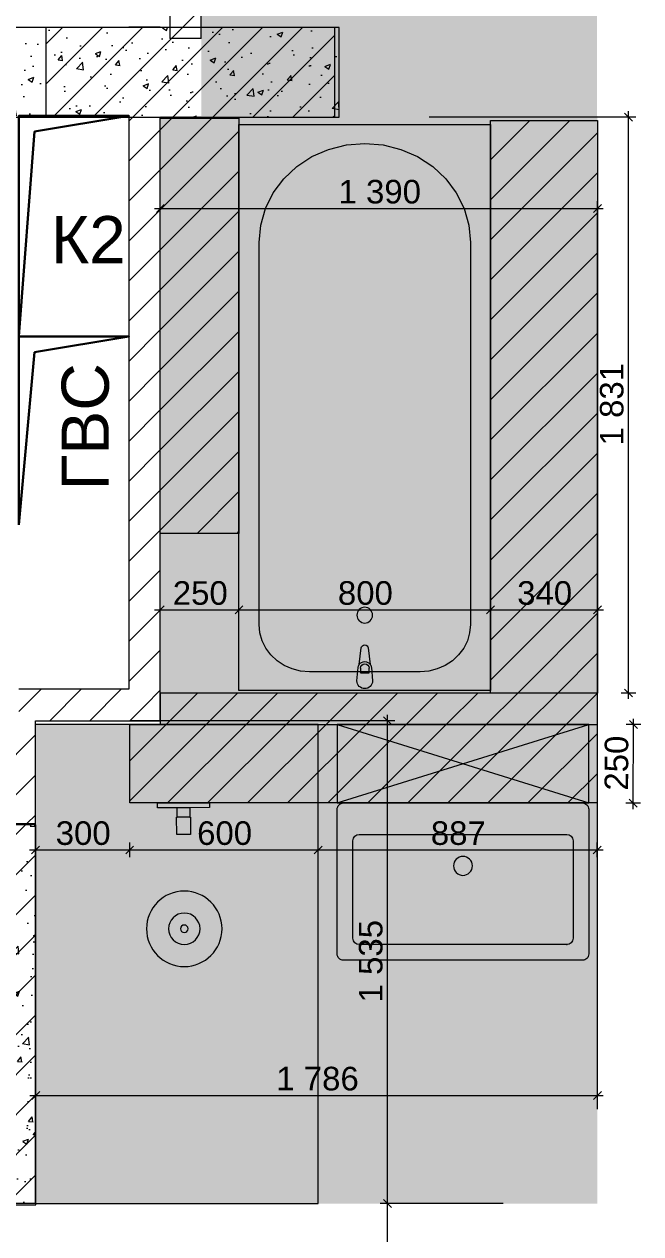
# Model space of a CAD drawing. Header units: millimetres. Extents: x 2336463 to 2579121, y 595385 to 778077.
# Drawn here: x 2439593 to 2441554, y 633169 to 637015 of the extents above; entities that cross this region are included whole.
import ezdxf

# ---------------------------------------------------------------- set-up
doc = ezdxf.new("R2010")
doc.units = ezdxf.units.MM
doc.header["$MEASUREMENT"] = 0
for name, color, linetype in [('+возводимые стены', 7, 'Continuous'), ('1 Планировка размеры', 7, 'Continuous'), ('сит план', 7, 'Continuous')]:
    doc.layers.add(name, color=color, linetype=linetype)
for name, color, linetype, lineweight in [('+возводимые стены_Ном._пера__1', 7, 'Continuous', 13), ('+возводимые стены_Ном._пера__101', 252, 'Continuous', 5), ('1 Планировка_Ном._пера__1', 7, 'Continuous', 13), ('Интерьер - Мебель_Ном._пера__1', 7, 'Continuous', 13), ('сит план_Ном._пера__1', 7, 'Continuous', 13), ('сит план_Ном._пера__21', 7, 'Continuous', 30)]:
    doc.layers.add(name, color=color, linetype=linetype, lineweight=lineweight)
for name, color, linetype, lineweight, true_color in [('+возводимые стены_Ном._пера__169', 7, 'Continuous', 5, 0x68b353), ('+возводимые стены_Ном._пера__242', 7, 'Continuous', 13, 0x1b55b5), ('+размер планировка_Ном._пера__9', 7, 'Continuous', 15, 0x3dad99), ('1 Планировка размеры_Ном._пера__242', 7, 'Continuous', 13, 0x1b55b5), ('сит план_Ном._пера__87', 7, 'Continuous', 20, 0x6a6a6a)]:
    doc.layers.add(name, color=color, linetype=linetype, lineweight=lineweight, true_color=true_color)
doc.styles.add('СГЕНЕРИР_СТИЛЬ_1', font='arial.ttf')
doc.dimstyles.new('СГЕНЕРИР_СТИЛЬ__1', dxfattribs={"dimtxt": 75, "dimasz": 23.75, "dimexe": 0.18, "dimexo": 300, "dimgap": 0, "dimtad": 1, "dimtih": 1, "dimtoh": 1, "dimdec": 0, "dimzin": 0, "dimdsep": 46, "dimtxsty": 'СГЕНЕРИР_СТИЛЬ_1', "dimblk": 'ARROWHEAD_6', "dimblk1": 'ARROWHEAD_6', "dimblk2": 'ARROWHEAD_6', "dimcen": 0.09, "dimclrd": 256, "dimclre": 256, "dimclrt": 256, "dimazin": 0, "dimtfac": 1, "dimtdec": 4, "dimtmove": 0, "dimatfit": 3, "dimfxl": 0, "dimtolj": 1, "dimtzin": 0, "dimarcsym": 0})
doc.dimstyles.new('СГЕНЕРИР_СТИЛЬ__2', dxfattribs={"dimtxt": 75, "dimasz": 23.75, "dimexe": 0.18, "dimexo": 300, "dimgap": 0, "dimtad": 1, "dimdec": 0, "dimzin": 0, "dimdsep": 46, "dimtxsty": 'СГЕНЕРИР_СТИЛЬ_1', "dimblk": 'ARROWHEAD_6', "dimblk1": 'ARROWHEAD_6', "dimblk2": 'ARROWHEAD_6', "dimcen": 0.09, "dimclrd": 256, "dimclre": 256, "dimclrt": 256, "dimazin": 0, "dimtfac": 1, "dimtdec": 4, "dimtmove": 0, "dimatfit": 3, "dimfxl": 0, "dimtolj": 1, "dimtzin": 0, "dimarcsym": 0})
pattern_1 = [(45, (2086872.015, 585813.69), (-63.639609, 63.639609), [])]
pattern_2 = [(50, (2086872.01, 585813.69), (-182.18467, 15.939086), [19.05, -209.55]), (355, (2086872.01, 585813.69), (-35.24342, 191.05685), [15.24, -167.64058]), (100.451445, (2086887.2, 585812.36), (146.94125, 175.11775), [16.19001, -178.09024]), (46.1842, (2086872.01, 585864.49), (-271.07904, 42.04233), [28.575, -314.325]), (96.63556, (2086894.6, 585860.98), (237.40413, 247.42612), [24.28502, -267.1356]), (351.18415, (2086872.01, 585864.49), (237.40413, 247.42612), [22.85997, -251.45973]), (21, (2086897.41, 585851.79), (-151.61439, 102.2652), [19.05, -209.55]), (326, (2086897.41, 585851.79), (61.80203, 184.18797), [15.24, -167.64]), (71.451445, (2086910.05, 585843.26), (213.41642, 81.92277), [16.19001, -178.08994]), (37.5, (2086872.015, 585813.686), (3.088603, 84.555039), [0, -165.608, 0, -170.18, 0, -168.275]), (7.5, (2086872.015, 585813.69), (66.819663, 100.180575), [0, -97.028, 0, -161.798, 0, -64.135]), (327.5, (2086815.37, 585813.686), (-135.590595, 5.728744), [0, -63.5, 0, -198.12, 0, -262.89]), (317.5, (2086789.97, 585813.69), (148.12918, 25.42649), [0, -82.55, 0, -131.572, 0, -186.69])]

# ---------------------------------------------------------------- blocks, each defined once
blk = doc.blocks.new('Стена_420', base_point=(2440156.2, 637864.8))
at = {"layer": 'сит план_Ном._пера__87', "linetype": 'Continuous', "lineweight": 20, "true_color": 0x6a6a6a}
h = blk.add_hatch(dxfattribs=at)
h.set_pattern_fill('Блоки_Бетонные_Эффективные', color=251, style=0, pattern_type=2)
h.set_pattern_definition(pattern_1)
h.paths.add_polyline_path([(2440056.2, 637764.8), (2440056, 636969.8), (2440156, 636969.7), (2440156.2, 637764.8)])
at = {"layer": 'сит план_Ном._пера__1', "color": 7, "linetype": 'Continuous', "lineweight": 13, "flags": 128}
for points in [[(2440056.2, 637764.8), (2440056, 636969.8)], [(2440156, 636969.7), (2440156.2, 637764.8)], [(2440156, 636969.7), (2440056, 636969.8)]]:
    blk.add_lwpolyline(points, dxfattribs=at)
blk = doc.blocks.new('Стена_421', base_point=(2439662.2, 637004.8))
at = {"layer": 'сит план_Ном._пера__87', "linetype": 'Continuous', "lineweight": 20, "true_color": 0x6a6a6a}
h = blk.add_hatch(dxfattribs=at)
h.set_pattern_fill('Блоки_Бетонные_Эффективные', color=251, style=0, pattern_type=2)
h.set_pattern_definition(pattern_1)
h.paths.add_polyline_path([(2439926.2, 636719.8), (2439926.2, 637004.8), (2439662.2, 637004.8), (2439662.1, 636719.8)])
h = blk.add_hatch(dxfattribs=at)
h.set_pattern_fill('Блоки_Бетонные_Эффективные', color=251, style=0, pattern_type=2)
h.set_pattern_definition(pattern_1)
h.paths.add_polyline_path([(2440581.1, 636719.6), (2440581.2, 637004.6), (2440026.2, 637004.8), (2440026.2, 636719.8)])
at = {"layer": 'сит план_Ном._пера__1', "color": 7, "linetype": 'Continuous', "lineweight": 13, "flags": 128}
for points in [[(2439662.2, 637004.8), (2439662.1, 636719.8)], [(2439926.2, 637004.8), (2439662.2, 637004.8)], [(2440056, 637004.8), (2440026.2, 637004.8)], [(2440581.2, 637004.6), (2440156, 637004.7)], [(2440581.1, 636719.6), (2440581.2, 637004.6)], [(2439662.1, 636719.8), (2439926.2, 636719.8)], [(2440026.2, 636719.8), (2440581.1, 636719.6)]]:
    blk.add_lwpolyline(points, dxfattribs=at)
blk = doc.blocks.new('Стена_423', base_point=(2439476.2, 634800.8))
at = {"layer": 'сит план_Ном._пера__87', "linetype": 'Continuous', "lineweight": 20, "true_color": 0x6a6a6a}
h = blk.add_hatch(dxfattribs=at)
h.set_pattern_fill('Блоки_Бетонные_Эффективные', color=251, style=0, pattern_type=2)
h.set_pattern_definition(pattern_1)
h.paths.add_polyline_path([(2439576.2, 634800.8), (2439926.2, 634800.8), (2439926.2, 634900.8), (2439576.2, 634900.8)])
h = blk.add_hatch(dxfattribs=at)
h.set_pattern_fill('Блоки_Бетонные_Эффективные', color=251, style=0, pattern_type=2)
h.set_pattern_definition(pattern_1)
h.paths.add_polyline_path([(2440026.2, 634900.8), (2439926.2, 634900.8), (2440026.2, 634800.8)])
h = blk.add_hatch(dxfattribs=at)
h.set_pattern_fill('Блоки_Бетонные_Эффективные', color=251, style=0, pattern_type=2)
h.set_pattern_definition(pattern_1)
h.paths.add_polyline_path([(2440026.2, 634800.8), (2439926.2, 634900.8), (2439926.2, 634800.8)])
at = {"layer": 'сит план_Ном._пера__1', "color": 7, "linetype": 'Continuous', "lineweight": 13, "flags": 128}
for points in [[(2439926.2, 634900.8), (2439576.2, 634900.8)], [(2440026.2, 634800.8), (2440026.2, 634900.8)], [(2439476.2, 634800.8), (2439479.2, 634800.8)], [(2439629.2, 634800.8), (2440026.2, 634800.8)]]:
    blk.add_lwpolyline(points, dxfattribs=at)
blk = doc.blocks.new('Стена_424', base_point=(2440026.2, 634800.8))
at = {"layer": 'сит план_Ном._пера__87', "linetype": 'Continuous', "lineweight": 20, "true_color": 0x6a6a6a}
h = blk.add_hatch(dxfattribs=at)
h.set_pattern_fill('Блоки_Бетонные_Эффективные', color=251, style=0, pattern_type=2)
h.set_pattern_definition(pattern_1)
h.paths.add_polyline_path([(2440026.2, 634900.8), (2440026.2, 637006.8), (2439926.2, 637006.8), (2439926.2, 634900.8)])
at = {"layer": 'сит план_Ном._пера__1', "color": 7, "linetype": 'Continuous', "lineweight": 13, "flags": 128}
for points in [[(2439926.2, 637006.8), (2440026.2, 637006.8)], [(2439926.2, 636719.8), (2439926.2, 634900.8)], [(2440026.2, 634900.8), (2440026.2, 636719.8)]]:
    blk.add_lwpolyline(points, dxfattribs=at)
blk = doc.blocks.new('Стена_425', base_point=(2439335.4, 634469.6))
at = {"layer": 'сит план_Ном._пера__87', "linetype": 'Continuous', "lineweight": 20, "true_color": 0x6a6a6a}
h = blk.add_hatch(dxfattribs=at)
h.set_pattern_fill('Блоки_Бетонные_Эффективные', color=251, style=0, pattern_type=2)
h.set_pattern_definition(pattern_1)
h.paths.add_polyline_path([(2439335.4, 634469.6), (2439335.4, 633261.6), (2439630.4, 633261.6), (2439630.4, 634469.6)])
at = {"layer": 'сит план_Ном._пера__1', "color": 7, "linetype": 'Continuous', "lineweight": 13, "flags": 128}
for points in [[(2439335.4, 634469.6), (2439335.4, 633261.6)], [(2439630.4, 634469.6), (2439485.4, 634469.6)], [(2439630.4, 633261.6), (2439630.4, 634469.6)], [(2439335.4, 633261.6), (2439630.4, 633261.6)]]:
    blk.add_lwpolyline(points, dxfattribs=at)
blk = doc.blocks.new('Стена_432', base_point=(2439629.2, 634473.6))
at = {"layer": '+возводимые стены_Ном._пера__169', "linetype": 'Continuous', "lineweight": 5, "true_color": 0x68b353}
h = blk.add_hatch(dxfattribs=at)
h.set_pattern_fill('Блоки_Бетонные_Эффективные', color=85, style=0, pattern_type=2)
h.set_pattern_definition(pattern_1)
h.paths.add_polyline_path([(2439629.2, 634473.6), (2439629.2, 634800.8), (2439479.2, 634800.8), (2439479.2, 634473.6)])
at = {"layer": '+возводимые стены_Ном._пера__101', "color": 252, "linetype": 'Continuous', "lineweight": 5, "flags": 128}
for points in [[(2439479.2, 634800.8), (2439479.2, 634473.6)], [(2439629.2, 634473.6), (2439629.2, 634800.8)], [(2439479.2, 634473.6), (2439629.2, 634473.6)]]:
    blk.add_lwpolyline(points, dxfattribs=at)
blk = doc.blocks.new('Стена_433', base_point=(2440026.2, 634788.8))
at = {"layer": '+возводимые стены_Ном._пера__169', "linetype": 'Continuous', "lineweight": 5, "true_color": 0x68b353}
h = blk.add_hatch(dxfattribs=at)
h.set_pattern_fill('Блоки_Бетонные_Эффективные', color=85, style=0, pattern_type=2)
h.set_pattern_definition(pattern_1)
h.paths.add_polyline_path([(2440026.2, 634788.8), (2441416.4, 634788.8), (2441416.4, 634888.8), (2440026.2, 634888.8)])
at = {"layer": '+возводимые стены_Ном._пера__101', "color": 252, "linetype": 'Continuous', "lineweight": 5, "flags": 128}
for points in [[(2441416.4, 634888.8), (2440026.2, 634888.8)], [(2440026.2, 634888.8), (2440026.2, 634788.8)], [(2441416.4, 634788.8), (2441416.4, 634888.8)], [(2440026.2, 634788.8), (2441416.4, 634788.8)]]:
    blk.add_lwpolyline(points, dxfattribs=at)
blk = doc.blocks.new('Мойка Обычная 25_5')
at = {"layer": 'Интерьер - Мебель_Ном._пера__1', "color": 7, "linetype": 'Continuous', "lineweight": 13}
for p, q in [((730, 400), (70, 400)), ((50, 380), (50, 70)), ((750, 70), (750, 380)), ((70, 50), (730, 50))]:
    blk.add_line(p, q, dxfattribs=at)
at = {"layer": 'Интерьер - Мебель_Ном._пера__1', "color": 7, "linetype": 'Continuous', "lineweight": 13, "flags": 128}
blk.add_lwpolyline([(20, 0), (780, 0, 0.414214), (800, 20), (800, 480, 0.414214), (780, 500), (20, 500, 0.414214), (0, 480), (0, 20, 0.414214)], format="xyb", close=True, dxfattribs=at)
at = {"layer": 'Интерьер - Мебель_Ном._пера__1', "color": 7, "linetype": 'Continuous', "lineweight": 13}
blk.add_circle((400, 300), 30, dxfattribs=at)
for centre, start, end in [((70, 380), 90, 180), ((730, 380), 0, 90), ((70, 70), 180, 270), ((730, 70), 270, 0)]:
    blk.add_arc(centre, 20, start, end, dxfattribs=at)
blk.add_point((70, 50), dxfattribs=at)
blk = doc.blocks.new('Ванна 25_3')
at = {"layer": '1 Планировка_Ном._пера__1', "color": 7, "linetype": 'Continuous', "lineweight": 13}
for p, q in [((56.2, -386.4), (71.1, -386.4)), ((56.2, -413.6), (56.2, -386.4)), ((71.1, -413.6), (56.2, -413.6))]:
    blk.add_line(p, q, dxfattribs=at)
at = {"layer": '1 Планировка_Ном._пера__1', "color": 7, "linetype": 'Continuous', "lineweight": 13, "flags": 128}
for points in [[(0, -800), (1800, -800), (1800, 0), (0, 0)], [(210, -64), (184, -66.4), (158.7, -73.6), (135, -85.4), (113.6, -101.4), (95.1, -121.2), (80.1, -144), (69, -169.3), (62.3, -196.2), (60, -224), (60, -576), (62.3, -603.8), (69, -630.7), (80.1, -656), (95.1, -678.8), (113.6, -698.6), (135, -714.6), (158.7, -726.4), (184, -733.6), (210, -736), (1425, -736), (1479.7, -730.9), (1532.7, -715.7), (1582.5, -691), (1627.5, -657.4), (1666.3, -616), (1697.8, -568), (1721, -514.9), (1735.2, -458.3), (1740, -400), (1735.2, -341.7), (1721, -285.1), (1697.8, -232), (1666.3, -184), (1627.5, -142.6), (1582.5, -109), (1532.7, -84.3), (1479.7, -69.1), (1425, -64)]]:
    blk.add_lwpolyline(points, close=True, dxfattribs=at)
blk.add_lwpolyline([(31.3, -425), (73.3, -421, 0.12102), (82.8, -417.7), (135.7, -411.1, 0.882566), (135.7, -388.9), (82.8, -382.3, 0.12102), (73.3, -379), (31.3, -375, 1)], format="xyb", close=True, dxfattribs=at)
at = {"layer": '1 Планировка_Ном._пера__1', "color": 7, "linetype": 'Continuous', "lineweight": 13}
blk.add_circle((240, -400), 25, dxfattribs=at)
for centre, radius, start, end in [((71.4, -400), 21.1, 302.771, 57.229), ((71.1, -400), 13.6, 270, 90)]:
    blk.add_arc(centre, radius, start, end, dxfattribs=at)
blk = doc.blocks.new('*D3126', base_point=(2086872, 585813.7))
at = {"layer": '1 Планировка размеры_Ном._пера__242', "color": 152, "linetype": 'Continuous', "lineweight": 13, "true_color": 0x1b55b5}
for p, q in [((2440038.7, 636441.8), (2440013.7, 636416.8)), ((2440026.2, 635100.8), (2440026.2, 636452.7)), ((2441403.7, 636416.8), (2441428.7, 636441.8)), ((2441416.2, 633565.6), (2441416.2, 636452.7)), ((2440007.5, 636429.3), (2440026.2, 636429.3)), ((2440026.2, 636429.3), (2441416.2, 636429.3)), ((2441416.2, 636429.3), (2441434.9, 636429.3))]:
    blk.add_line(p, q, dxfattribs=at)
at = {"layer": '1 Планировка размеры_Ном._пера__242', "color": 152, "lineweight": 13, "true_color": 0x1b55b5, "insert": (2440593, 636444.3), "char_height": 75, "attachment_point": 7, "style": 'СГЕНЕРИР_СТИЛЬ_1'}
blk.add_mtext('\\A1;{\\pql;\\fArial|b0|i0|c204|p38;1\xa0390}', dxfattribs=at)
blk = doc.blocks.new('ARROWHEAD_6')
at = {"color": 0, "linetype": 'Continuous', "lineweight": 0}
for p, q in [((0, 0), (-1, 0)), ((-0.5, -0.5), (0.5, 0.5))]:
    blk.add_line(p, q, dxfattribs=at)
blk = doc.blocks.new('*D3128', base_point=(2086872, 585813.7))
at = {"layer": '1 Планировка размеры_Ном._пера__242', "color": 152, "linetype": 'Continuous', "lineweight": 13, "true_color": 0x1b55b5}
for p, q in [((2441116.2, 633265.6), (2440725.4, 633265.6)), ((2440736.3, 633278.1), (2440761.3, 633253.1)), ((2440748.8, 632051.3), (2440748.8, 633265.6)), ((2440736.3, 632063.8), (2440761.3, 632038.8)), ((2440772.3, 632051.3), (2440366.6, 632051.3))]:
    blk.add_line(p, q, dxfattribs=at)
at = {"layer": '1 Планировка размеры_Ном._пера__242', "color": 152, "lineweight": 13, "true_color": 0x1b55b5, "insert": (2440733.8, 632530.2), "char_height": 75, "attachment_point": 7, "rotation": 90, "style": 'СГЕНЕРИР_СТИЛЬ_1'}
blk.add_mtext('\\A1;{\\pql;\\fArial|b0|i0|c204|p38;1\xa0214}', dxfattribs=at)
blk = doc.blocks.new('*D3129', base_point=(2086872, 585813.7))
at = {"layer": '1 Планировка размеры_Ном._пера__242', "color": 152, "linetype": 'Continuous', "lineweight": 13, "true_color": 0x1b55b5}
for p, q in [((2440772.3, 634800.8), (2439929.2, 634800.8)), ((2440761.3, 634788.3), (2440736.3, 634813.3)), ((2440748.8, 634800.8), (2440748.8, 634819.6)), ((2440748.8, 633265.6), (2440748.8, 634800.8)), ((2441116.2, 633265.6), (2440725.4, 633265.6)), ((2440736.3, 633278.1), (2440761.3, 633253.1))]:
    blk.add_line(p, q, dxfattribs=at)
at = {"layer": '1 Планировка размеры_Ном._пера__242', "color": 152, "lineweight": 13, "true_color": 0x1b55b5, "insert": (2440733.8, 633905), "char_height": 75, "attachment_point": 7, "rotation": 90, "style": 'СГЕНЕРИР_СТИЛЬ_1'}
blk.add_mtext('\\A1;{\\pql;\\fArial|b0|i0|c204|p38;1\xa0535}', dxfattribs=at)
blk = doc.blocks.new('*D3130', base_point=(2086872, 585813.7))
at = {"layer": '1 Планировка размеры_Ном._пера__242', "color": 152, "linetype": 'Continuous', "lineweight": 13, "true_color": 0x1b55b5}
for p, q in [((2439630.4, 633561.6), (2439630.4, 633632.7)), ((2441416.2, 633565.6), (2441416.2, 633632.7)), ((2439611.7, 633609.3), (2439630.4, 633609.3)), ((2439642.9, 633621.8), (2439617.9, 633596.8)), ((2439630.4, 633609.3), (2441416.2, 633609.3)), ((2441403.7, 633596.8), (2441428.7, 633621.8)), ((2441416.2, 633609.3), (2441434.9, 633609.3))]:
    blk.add_line(p, q, dxfattribs=at)
at = {"layer": '1 Планировка размеры_Ном._пера__242', "color": 152, "lineweight": 13, "true_color": 0x1b55b5, "insert": (2440395.1, 633624.3), "char_height": 75, "attachment_point": 7, "style": 'СГЕНЕРИР_СТИЛЬ_1'}
blk.add_mtext('\\A1;{\\pql;\\fArial|b0|i0|c204|p38;1\xa0786}', dxfattribs=at)
blk = doc.blocks.new('*D3131', base_point=(2086872, 585813.7))
at = {"layer": '1 Планировка размеры_Ном._пера__242', "color": 152, "linetype": 'Continuous', "lineweight": 13, "true_color": 0x1b55b5}
for p, q in [((2441538.6, 636719.6), (2440881.1, 636719.6)), ((2441527.6, 636707.1), (2441502.6, 636732.1)), ((2441515.1, 636719.6), (2441515.1, 636738.4)), ((2441515.1, 634888.8), (2441515.1, 636719.6)), ((2441538.6, 634888.8), (2441491.7, 634888.8)), ((2441502.6, 634901.3), (2441527.6, 634876.3)), ((2441515.1, 634870.1), (2441515.1, 634888.8))]:
    blk.add_line(p, q, dxfattribs=at)
at = {"layer": '1 Планировка размеры_Ном._пера__242', "color": 152, "lineweight": 13, "true_color": 0x1b55b5, "insert": (2441500.1, 635676), "char_height": 75, "attachment_point": 7, "rotation": 90, "style": 'СГЕНЕРИР_СТИЛЬ_1'}
blk.add_mtext('\\A1;{\\pql;\\fArial|b0|i0|c204|p38;1\xa0831}', dxfattribs=at)
blk = doc.blocks.new('*D3155', base_point=(2086872, 585813.7))
at = {"layer": '1 Планировка размеры_Ном._пера__242', "color": 152, "linetype": 'Continuous', "lineweight": 13, "true_color": 0x1b55b5}
for p, q in [((2441554.2, 634788.3), (2441507.3, 634788.5)), ((2441543.2, 634775.9), (2441518.3, 634801)), ((2441529.8, 634538.7), (2441530.8, 634788.4)), ((2441530.8, 634788.4), (2441530.8, 634807.2)), ((2441553.2, 634538.6), (2441506.4, 634538.7)), ((2441517.3, 634551.2), (2441542.2, 634526.1)), ((2441529.7, 634519.9), (2441529.8, 634538.7))]:
    blk.add_line(p, q, dxfattribs=at)
at = {"layer": '1 Планировка размеры_Ном._пера__242', "color": 152, "lineweight": 13, "true_color": 0x1b55b5, "insert": (2441514.9, 634578.2), "char_height": 75, "attachment_point": 7, "rotation": 89.7796, "style": 'СГЕНЕРИР_СТИЛЬ_1'}
blk.add_mtext('\\A1;{\\pql;\\fArial|b0|i0|c204|p38;250}', dxfattribs=at)
blk = doc.blocks.new('*D3156', base_point=(2086872, 585813.7))
at = {"layer": '1 Планировка размеры_Ном._пера__242', "color": 152, "linetype": 'Continuous', "lineweight": 13, "true_color": 0x1b55b5}
for p, q in [((2439629.2, 634366.4), (2439629.2, 634500.8)), ((2439641.7, 634402.3), (2439616.7, 634377.3)), ((2439941.3, 634402.3), (2439916.3, 634377.3)), ((2439928.8, 634366.4), (2439928.8, 634413.2)), ((2439610.5, 634389.8), (2439629.2, 634389.8)), ((2439629.2, 634389.8), (2439928.8, 634389.8))]:
    blk.add_line(p, q, dxfattribs=at)
at = {"layer": '1 Планировка размеры_Ном._пера__242', "color": 152, "lineweight": 13, "true_color": 0x1b55b5, "insert": (2439693.6, 634404.8), "char_height": 75, "attachment_point": 7, "style": 'СГЕНЕРИР_СТИЛЬ_1'}
blk.add_mtext('\\A1;{\\pql;\\fArial|b0|i0|c204|p38;300}', dxfattribs=at)
blk = doc.blocks.new('*D3157', base_point=(2086872, 585813.7))
at = {"layer": '1 Планировка размеры_Ном._пера__242', "color": 152, "linetype": 'Continuous', "lineweight": 13, "true_color": 0x1b55b5}
for p, q in [((2439941.3, 634402.3), (2439916.3, 634377.3)), ((2439928.8, 634366.4), (2439928.8, 634413.2)), ((2440541, 634402.3), (2440516, 634377.3)), ((2440528.5, 633565.6), (2440528.5, 634413.2)), ((2439928.8, 634389.8), (2440528.5, 634389.8))]:
    blk.add_line(p, q, dxfattribs=at)
at = {"layer": '1 Планировка размеры_Ном._пера__242', "color": 152, "lineweight": 13, "true_color": 0x1b55b5, "insert": (2440143.3, 634404.8), "char_height": 75, "attachment_point": 7, "style": 'СГЕНЕРИР_СТИЛЬ_1'}
blk.add_mtext('\\A1;{\\pql;\\fArial|b0|i0|c204|p38;600}', dxfattribs=at)
blk = doc.blocks.new('*D3158', base_point=(2086872, 585813.7))
at = {"layer": '1 Планировка размеры_Ном._пера__242', "color": 152, "linetype": 'Continuous', "lineweight": 13, "true_color": 0x1b55b5}
for p, q in [((2440541, 634402.3), (2440516, 634377.3)), ((2440528.5, 633565.6), (2440528.5, 634413.2)), ((2441402.7, 634377.3), (2441427.7, 634402.3)), ((2441415.2, 634366.4), (2441415.2, 634413.2)), ((2440528.5, 634389.8), (2441415.2, 634389.8)), ((2441415.2, 634389.8), (2441434, 634389.8))]:
    blk.add_line(p, q, dxfattribs=at)
at = {"layer": '1 Планировка размеры_Ном._пера__242', "color": 152, "lineweight": 13, "true_color": 0x1b55b5, "insert": (2440886.5, 634404.8), "char_height": 75, "attachment_point": 7, "style": 'СГЕНЕРИР_СТИЛЬ_1'}
blk.add_mtext('\\A1;{\\pql;\\fArial|b0|i0|c204|p38;887}', dxfattribs=at)
blk = doc.blocks.new('*D3159', base_point=(2086872, 585813.7))
at = {"layer": '1 Планировка размеры_Ном._пера__242', "color": 152, "linetype": 'Continuous', "lineweight": 13, "true_color": 0x1b55b5}
for p, q in [((2440026.2, 635129.9), (2440026.2, 635176.8)), ((2440276.3, 635129.9), (2440276.3, 635176.8)), ((2440007.5, 635153.3), (2440026.2, 635153.3)), ((2440038.7, 635165.8), (2440013.7, 635140.8)), ((2440026.2, 635153.3), (2440276.3, 635153.3)), ((2440288.8, 635165.8), (2440263.8, 635140.8))]:
    blk.add_line(p, q, dxfattribs=at)
at = {"layer": '1 Планировка размеры_Ном._пера__242', "color": 152, "lineweight": 13, "true_color": 0x1b55b5, "insert": (2440065.9, 635168.3), "char_height": 75, "attachment_point": 7, "style": 'СГЕНЕРИР_СТИЛЬ_1'}
blk.add_mtext('\\A1;{\\pql;\\fArial|b0|i0|c204|p38;250}', dxfattribs=at)
blk = doc.blocks.new('*D3160', base_point=(2086872, 585813.7))
at = {"layer": '1 Планировка размеры_Ном._пера__242', "color": 152, "linetype": 'Continuous', "lineweight": 13, "true_color": 0x1b55b5}
for p, q in [((2440276.3, 635129.9), (2440276.3, 635176.8)), ((2441076.3, 635129.9), (2441076.3, 635176.8)), ((2440288.8, 635165.8), (2440263.8, 635140.8)), ((2440276.3, 635153.3), (2441076.3, 635153.3)), ((2441088.8, 635165.8), (2441063.8, 635140.8))]:
    blk.add_line(p, q, dxfattribs=at)
at = {"layer": '1 Планировка размеры_Ном._пера__242', "color": 152, "lineweight": 13, "true_color": 0x1b55b5, "insert": (2440590.9, 635168.3), "char_height": 75, "attachment_point": 7, "style": 'СГЕНЕРИР_СТИЛЬ_1'}
blk.add_mtext('\\A1;{\\pql;\\fArial|b0|i0|c204|p38;800}', dxfattribs=at)
blk = doc.blocks.new('*D3161', base_point=(2086872, 585813.7))
at = {"layer": '1 Планировка размеры_Ном._пера__242', "color": 152, "linetype": 'Continuous', "lineweight": 13, "true_color": 0x1b55b5}
for p, q in [((2441076.3, 635129.9), (2441076.3, 635176.8)), ((2441416.4, 635129.9), (2441416.4, 635176.8)), ((2441088.8, 635165.8), (2441063.8, 635140.8)), ((2441076.3, 635153.3), (2441416.4, 635153.3)), ((2441403.9, 635140.8), (2441428.9, 635165.8)), ((2441416.4, 635153.3), (2441435.1, 635153.3))]:
    blk.add_line(p, q, dxfattribs=at)
at = {"layer": '1 Планировка размеры_Ном._пера__242', "color": 152, "lineweight": 13, "true_color": 0x1b55b5, "insert": (2441161, 635168.3), "char_height": 75, "attachment_point": 7, "style": 'СГЕНЕРИР_СТИЛЬ_1'}
blk.add_mtext('\\A1;{\\pql;\\fArial|b0|i0|c204|p38;340}', dxfattribs=at)
blk = doc.blocks.new('Душевой Гарнитур 25_2')
at = {"layer": '1 Планировка_Ном._пера__1', "color": 7, "linetype": 'Continuous', "lineweight": 13}
for p, q in [((-20, -15), (20, -15)), ((-20, -45), (20, -45))]:
    blk.add_line(p, q, dxfattribs=at)
at = {"layer": '1 Планировка_Ном._пера__1', "color": 7, "linetype": 'Continuous', "lineweight": 13, "flags": 128}
blk.add_lwpolyline([(-83, 0), (-83, -15), (-20, -15), (-20, -45), (-22, -45), (-22, -100), (22, -100), (22, -45), (20, -45), (20, -15), (83, -15), (83, 0)], close=True, dxfattribs=at)
at = {"layer": '1 Планировка_Ном._пера__1', "color": 7, "linetype": 'Continuous', "lineweight": 13}
for radius in [120, 50, 12]:
    blk.add_circle((0, -400), radius, dxfattribs=at)

msp = doc.modelspace()

# ---------------------------------------------------------------- hatches: boundary and pattern name
at = {"layer": '+возводимые стены_Ном._пера__242', "linetype": 'Continuous', "lineweight": 13, "true_color": 0x1b55b5}
h = msp.add_hatch(dxfattribs=at)
h.set_pattern_fill('Блоки_Бетонные_Эффективные', color=152, style=0, pattern_type=2)
h.set_pattern_definition(pattern_1)
h.paths.add_polyline_path([(2440026.2, 636716.8), (2440276.2, 636716.8), (2440276.2, 635396.4), (2440026.2, 635396.4)])
h = msp.add_hatch(dxfattribs=at)
h.set_pattern_fill('Блоки_Бетонные_Эффективные', color=152, style=0, pattern_type=2)
h.set_pattern_definition(pattern_1)
h.paths.add_polyline_path([(2441416.4, 634888.8), (2441076.4, 634888.8), (2441076.4, 636709.3), (2441416.4, 636709.3)])
h = msp.add_hatch(dxfattribs=at)
h.set_pattern_fill('Блоки_Бетонные_Эффективные', color=152, style=0, pattern_type=2)
h.set_pattern_definition(pattern_1)
h.paths.add_polyline_path([(2439928.8, 634788.8), (2441415.2, 634788.8), (2441415.2, 634539.1), (2439928.8, 634539.1)])
at = {"layer": '+размер планировка_Ном._пера__9', "linetype": 'Continuous', "lineweight": 0, "true_color": 0x0f2b26}
msp.add_hatch(color=118, dxfattribs=at).paths.add_polyline_path([(2439627.3, 634788.8), (2439627.3, 633265.6), (2441416.2, 633265.6), (2441416.2, 634467.1), (2441416.4, 634467.1), (2441416.4, 636723.8), (2441414.4, 636723.8), (2441414.4, 637849.8), (2440156.2, 637849.8), (2440156.2, 636723.8), (2440026.2, 636723.8), (2440026.2, 634788.8)])
at = {"layer": 'сит план_Ном._пера__1', "linetype": 'Continuous', "lineweight": 13}
h = msp.add_hatch(dxfattribs=at)
h.set_pattern_fill('AR_CONC', style=0, pattern_type=2)
h.set_pattern_definition(pattern_2)
h.paths.add_polyline_path([(2440595.2, 637004.6), (2439376.2, 637004.6), (2439376.2, 636719.8), (2440595.2, 636719.8)])
h = msp.add_hatch(dxfattribs=at)
h.set_pattern_fill('AR_CONC', style=0, pattern_type=2)
h.set_pattern_definition(pattern_2)
h.paths.add_polyline_path([(2439333.5, 634471.1), (2439628.5, 634471.1), (2439628.5, 633265.6), (2439333.5, 633265.6)])

# ---------------------------------------------------------------- linework, layer by layer
at = {"layer": '+возводимые стены_Ном._пера__1', "color": 7, "linetype": 'Continuous', "lineweight": 13, "flags": 128}
for points in [[(2440026.2, 636716.8), (2440276.2, 636716.8), (2440276.2, 635396.4), (2440026.2, 635396.4)], [(2441416.4, 634888.8), (2441076.4, 634888.8), (2441076.4, 636709.3), (2441416.4, 636709.3)], [(2439928.8, 634788.8), (2441415.2, 634788.8), (2441415.2, 634539.1), (2439928.8, 634539.1)]]:
    msp.add_lwpolyline(points, close=True, dxfattribs=at)
at = {"layer": '1 Планировка_Ном._пера__1', "color": 7, "linetype": 'Continuous', "lineweight": 13}
for p, q in [((2440528.5, 634788.8), (2439628.5, 634788.8)), ((2439628.5, 634788.8), (2439628.5, 633265.6)), ((2440528.5, 633265.6), (2440528.5, 634788.8)), ((2441388.7, 634788.8), (2440588.7, 634788.8)), ((2440588.7, 634788.8), (2440588.7, 634539.1)), ((2440588.7, 634539.1), (2441388.7, 634788.8)), ((2440588.7, 634788.8), (2441388.7, 634539.1)), ((2441388.7, 634539.1), (2441388.7, 634788.8)), ((2440588.7, 634539.1), (2441388.7, 634539.1)), ((2439628.5, 633265.6), (2440528.5, 633265.6))]:
    msp.add_line(p, q, dxfattribs=at)
at = {"layer": 'сит план_Ном._пера__1', "color": 7, "linetype": 'Continuous', "lineweight": 13, "flags": 128}
for points in [[(2440595.2, 637004.6), (2439376.2, 637004.6), (2439376.2, 636719.8), (2440595.2, 636719.8)], [(2439333.5, 634471.1), (2439628.5, 634471.1), (2439628.5, 633265.6), (2439333.5, 633265.6)]]:
    msp.add_lwpolyline(points, close=True, dxfattribs=at)
at = {"layer": 'сит план_Ном._пера__21', "color": 7, "linetype": 'Continuous', "lineweight": 30, "flags": 128}
for points in [[(2439576.2, 636023.8), (2439626.2, 636673.8), (2439926.2, 636723.8), (2439576.2, 636723.8)], [(2439576.2, 635423.8), (2439626.2, 635972.4), (2439926.2, 636022.4), (2439576.2, 636022.4)]]:
    msp.add_lwpolyline(points, close=True, dxfattribs=at)

# ---------------------------------------------------------------- block references
at = {"layer": '+возводимые стены', "color": 252, "lineweight": 5}
for name, p in [('Стена_433', (2440026.2, 634788.8)), ('Стена_432', (2439629.2, 634473.6))]:
    msp.add_blockref(name, p, dxfattribs=at)
at = {"layer": '1 Планировка_Ном._пера__1', "color": 7, "linetype": 'Continuous', "lineweight": 13, "zscale": 1000}
for name, p, xscale, rotation in [('Ванна 25_3', (2441076.3, 634896.4), -1, 270), ('Душевой Гарнитур 25_2', (2440099.8, 634539.1), -0.9999999999999999, 0.3796215106297891)]:
    msp.add_blockref(name, p, dxfattribs=dict(at, xscale=xscale, rotation=rotation))
at = {"layer": 'Интерьер - Мебель_Ном._пера__1', "color": 7, "linetype": 'Continuous', "lineweight": 13, "xscale": -1, "zscale": 1000}
msp.add_blockref('Мойка Обычная 25_5', (2441388.7, 634039.1), dxfattribs=at)
at = {"layer": 'сит план', "color": 7, "lineweight": 13}
for name, p in [('Стена_420', (2440156.2, 637864.8)), ('Стена_421', (2439662.2, 637004.8)), ('Стена_424', (2440026.2, 634800.8)), ('Стена_423', (2439476.2, 634800.8)), ('Стена_425', (2439335.4, 634469.6))]:
    msp.add_blockref(name, p, dxfattribs=at)

# ---------------------------------------------------------------- texts
at = {"layer": 'сит план_Ном._пера__1', "color": 7, "linetype": 'Continuous', "lineweight": 13, "insert": (2439677.9, 636405.3), "char_height": 150, "attachment_point": 1, "style": 'СГЕНЕРИР_СТИЛЬ_1'}
msp.add_mtext('\\A1;{\\pql;\\fArial|b0|i0|c204|p38;К\\fArial|b0|i0|c204|p38;2}', dxfattribs=at)
at = {"layer": 'сит план_Ном._пера__1', "color": 7, "linetype": 'Continuous', "lineweight": 13, "insert": (2439712.4, 635533), "char_height": 150, "attachment_point": 1, "rotation": 90, "style": 'СГЕНЕРИР_СТИЛЬ_1'}
msp.add_mtext('\\A1;{\\pql;\\fArial|b0|i0|c204|p38;ГВС}', dxfattribs=at)

# ---------------------------------------------------------------- dimensions: what is measured, and where the dimension line sits
at = {"layer": '1 Планировка размеры', "color": 152, "linetype": 'Continuous', "lineweight": 13, "true_color": 0x1b55b5}
for base, p1, p2, angle, picture, middle, turn in [((2441515.1, 636719.6), (2441416.4, 634888.8), (2440581.1, 636719.6), 90, '*D3131', (2441462.6, 635804.8), 90), ((2440748.8, 634800.8), (2441416.2, 633265.6), (2439629.2, 634800.8), 90, '*D3129', (2440696.3, 634033.8), 90), ((2441530.8, 634788.4), (2441415.2, 634539.1), (2441416.4, 634788.8), 89.7796, '*D3155', (2441477.8, 634664.1), 89.7796), ((2440748.8, 633265.6), (2440066.6, 632051.3), (2441416.2, 633265.6), 90, '*D3128', (2440696.3, 632659), 90)]:
    dim = msp.add_linear_dim(base=base, p1=p1, p2=p2, angle=angle, dimstyle='СГЕНЕРИР_СТИЛЬ__2', dxfattribs=at)
    dim.commit()
    dim.dimension.update_dxf_attribs({"geometry": picture, "text_midpoint": middle, "dimtype": 160, "text_rotation": turn})
for base, p1, p2, picture, middle in [((2441416.2, 636429.3), (2440026.2, 634800.8), (2441416.2, 633265.6), '*D3126', (2440721.8, 636481.8)), ((2440276.3, 635153.3), (2440026.2, 634888.8), (2440276.3, 634896.4), '*D3159', (2440151.6, 635205.8)), ((2441076.3, 635153.3), (2440276.3, 634896.4), (2441076.3, 634896.4), '*D3160', (2440676.7, 635205.8)), ((2441416.4, 635153.3), (2441076.3, 634896.4), (2441416.4, 634888.8), '*D3161', (2441246.7, 635205.8)), ((2439928.8, 634389.8), (2439629.2, 634800.8), (2439928.8, 634539.1), '*D3156', (2439779.4, 634442.3)), ((2440528.5, 634389.8), (2439928.8, 634539.1), (2440528.5, 633265.6), '*D3157', (2440229, 634442.3)), ((2441415.2, 634389.8), (2440528.5, 633265.6), (2441415.2, 634539.1), '*D3158', (2440972.2, 634442.3)), ((2441416.2, 633609.3), (2439630.4, 633261.6), (2441416.2, 633265.6), '*D3130', (2440523.9, 633661.8))]:
    dim = msp.add_linear_dim(base=base, p1=p1, p2=p2, dimstyle='СГЕНЕРИР_СТИЛЬ__1', dxfattribs=at)
    dim.commit()
    dim.dimension.update_dxf_attribs({"geometry": picture, "text_midpoint": middle, "dimtype": 160})

doc.saveas('drawing.dxf')
